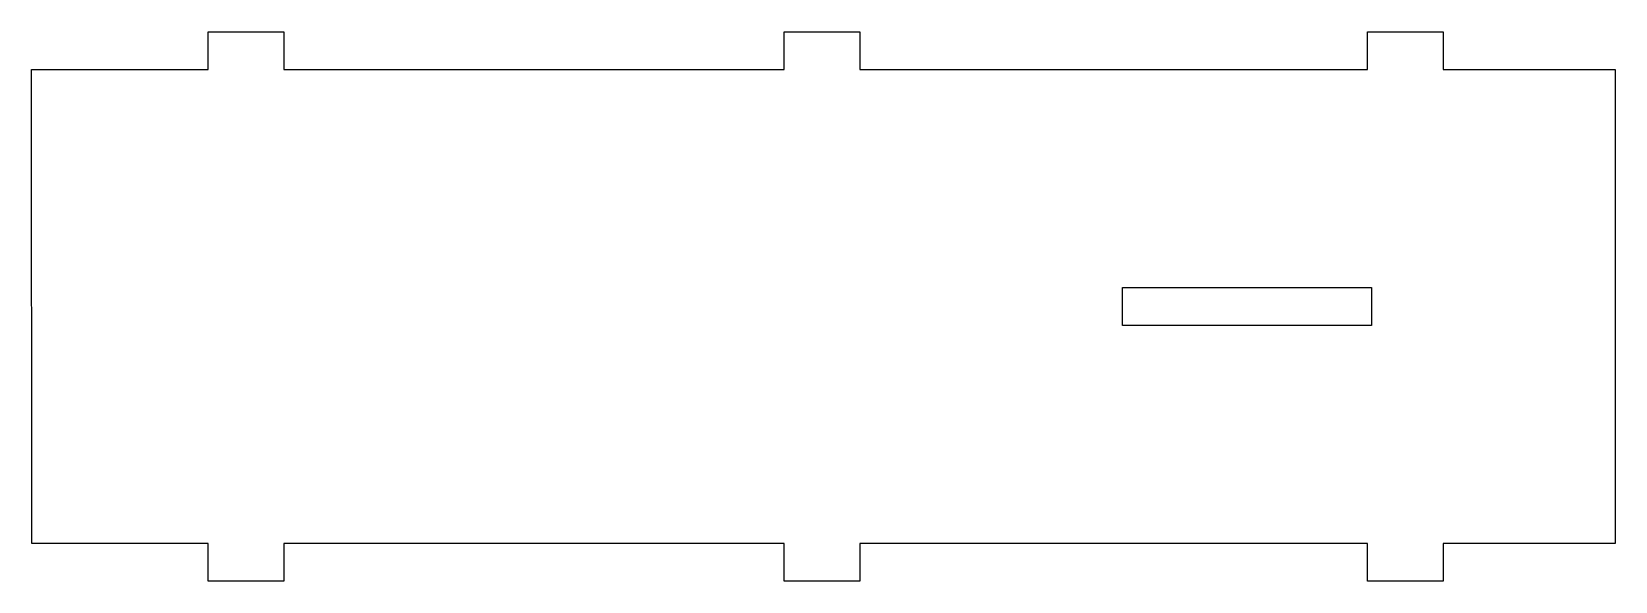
# Model space of a CAD drawing. Header units: millimetres. Extents: x 2758 to 2885, y 950 to 995.
import ezdxf

# ---------------------------------------------------------------- set-up
doc = ezdxf.new("R2010")
doc.units = ezdxf.units.MM

msp = doc.modelspace()

# ---------------------------------------------------------------- linework, layer by layer
at = {"color": 254, "true_color": 0xcad1ee, "extrusion": (2.51388e-07, -2.94304e-16, -1)}
for p, q in [((2772.05, 991.58, 12.33), (2772.05, 994.63, 12.33)), ((2772.05, 994.63, 12.33), (2778.14, 994.63, 12.33)), ((2778.14, 994.63, 12.33), (2778.14, 991.58, 12.33)), ((2818.41, 991.58, 12.33), (2818.41, 994.63, 12.33)), ((2818.41, 994.63, 12.33), (2824.5, 994.63, 12.33)), ((2824.5, 994.63, 12.33), (2824.5, 991.58, 12.33)), ((2865.34, 991.58, 12.33), (2865.34, 994.63, 12.33)), ((2865.34, 994.63, 12.33), (2871.44, 994.63, 12.33)), ((2871.44, 994.63, 12.33), (2871.44, 991.58, 12.33)), ((2757.85, 953.48, 12.33), (2757.84, 991.58, 12.33)), ((2757.84, 991.58, 12.33), (2772.05, 991.58, 12.33)), ((2778.14, 991.58, 12.33), (2818.41, 991.58, 12.33)), ((2824.5, 991.58, 12.33), (2865.34, 991.58, 12.33)), ((2871.44, 991.58, 12.33), (2885.29, 991.58, 12.33)), ((2885.29, 991.58, 12.33), (2885.29, 953.48, 12.33)), ((2845.64, 974.06, 12.33), (2865.68, 974.06, 12.33)), ((2845.64, 971.01, 12.33), (2845.64, 974.06, 12.33)), ((2865.68, 974.06, 12.33), (2865.68, 971.01, 12.33)), ((2865.68, 971.01, 12.33), (2845.64, 971.01, 12.33)), ((2772.05, 953.48, 12.33), (2757.85, 953.48, 12.33)), ((2772.05, 950.44, 12.33), (2772.05, 953.48, 12.33)), ((2818.41, 953.48, 12.33), (2778.14, 953.48, 12.33)), ((2778.14, 953.48, 12.33), (2778.14, 950.44, 12.33)), ((2818.41, 950.44, 12.33), (2818.41, 953.48, 12.33)), ((2865.34, 953.48, 12.33), (2824.5, 953.48, 12.33)), ((2824.5, 953.48, 12.33), (2824.5, 950.44, 12.33)), ((2865.34, 950.44, 12.33), (2865.34, 953.48, 12.33)), ((2885.29, 953.48, 12.33), (2871.44, 953.48, 12.33)), ((2871.44, 953.48, 12.33), (2871.44, 950.44, 12.33)), ((2778.14, 950.44, 12.33), (2772.05, 950.44, 12.33)), ((2824.5, 950.44, 12.33), (2818.41, 950.44, 12.33)), ((2871.44, 950.44, 12.33), (2865.34, 950.44, 12.33))]:
    msp.add_line(p, q, dxfattribs=at)

doc.saveas('drawing.dxf')
